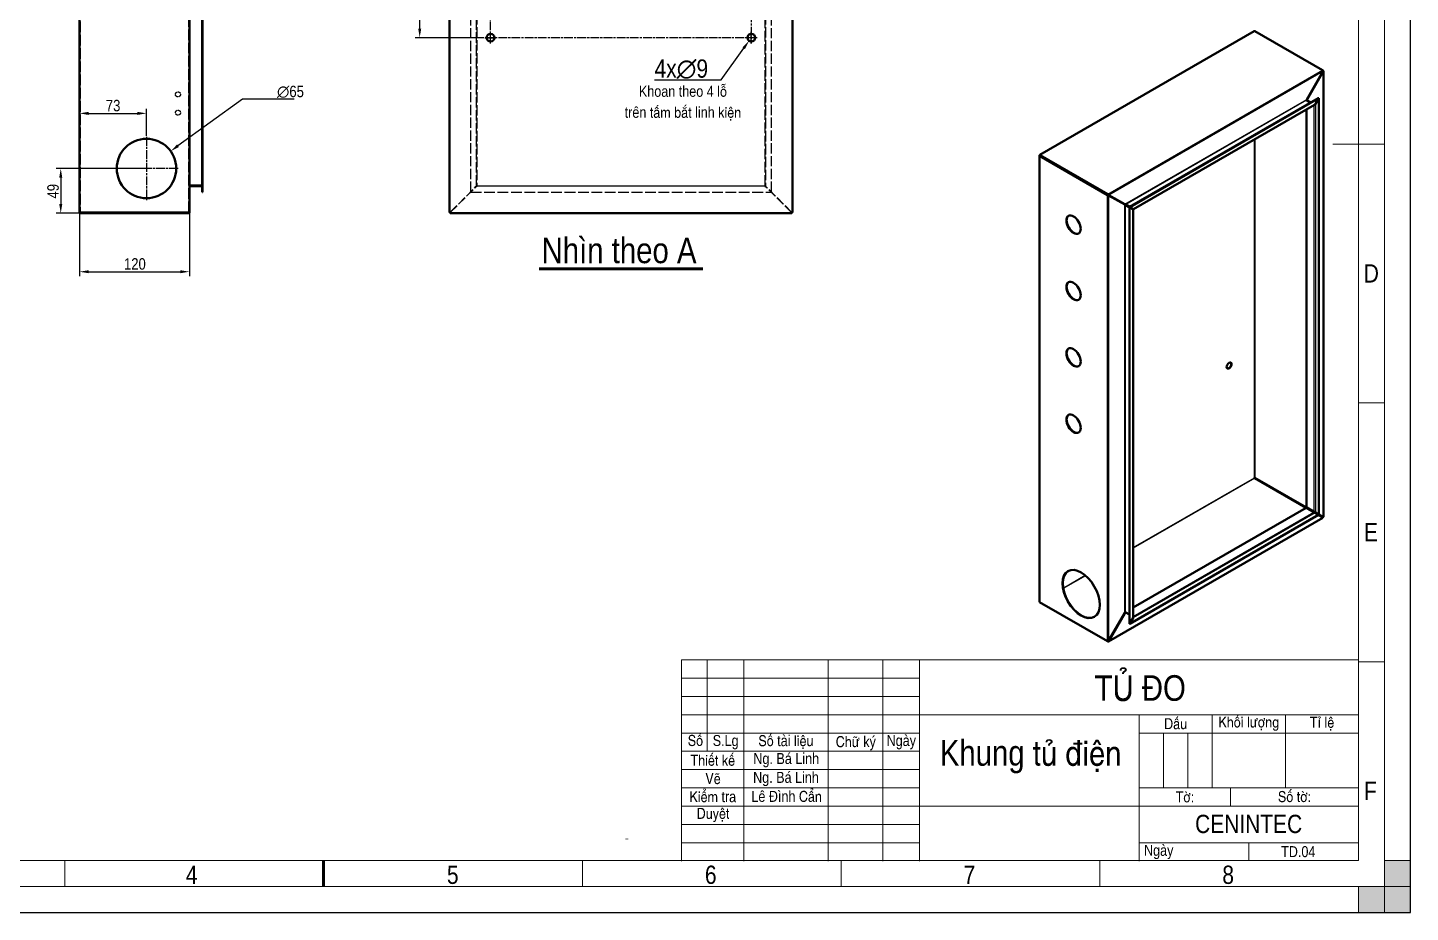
# Model space of a CAD drawing. Header units: millimetres. Extents: x 0 to 19094, y -1 to 2103.
# Drawn here: x 10081 to 11593, y 30 to 998 of the extents above; entities that cross this region are included whole.
import ezdxf

# ---------------------------------------------------------------- set-up
doc = ezdxf.new("R2010")
doc.units = ezdxf.units.MM
doc.header["$LTSCALE"] = 2.5
doc.linetypes.add('CHAIN', pattern=[0.7087, 0.4724, -0.0591, 0.1181, -0.0591])
doc.linetypes.add('DASHED', pattern=[0.2067, 0.1654, -0.0413])
for name, color, linetype, lineweight in [('Border (ANSI)', 7, 'Continuous', 70), ('Center Mark (ANSI)', 7, 'Continuous', 25), ('Centerline (ANSI)', 7, 'Continuous', 25), ('Co ban', 7, 'Continuous', 50), ('Dimension (ANSI)', 7, 'Continuous', 25), ('Symbol (ANSI)', 7, 'Continuous', 25)]:
    doc.layers.add(name, color=color, linetype=linetype, lineweight=lineweight)
for name, color, linetype, lineweight, true_color in [('Khung ban ve', 5, 'Continuous', 15, 0x0000ff), ('Lien manh', 7, 'Continuous', 25, 0x020305), ('Manh', 7, 'DASHED', 25, 0x008000), ('Manh khung ten', 7, 'Continuous', 15, 0x994c4c), ('Net chu', 30, 'Continuous', 15, 0xff7f00), ('THIN', 5, 'Continuous', 15, 0x0000ff)]:
    doc.layers.add(name, color=color, linetype=linetype, lineweight=lineweight, true_color=true_color)
doc.styles.add('Linh_50', font='')
doc.styles.add('Note Text (ANSI)', font='')
doc.styles.add('StandardAM_ANSI', font='')
doc.styles.add('Text Style71', font='')
doc.styles.get('Linh_50').set_extended_font_data('VNI-Helve-Condense')
doc.styles.get('Note Text (ANSI)').set_extended_font_data('VNI-Helve-Condense')
doc.styles.get('StandardAM_ANSI').set_extended_font_data('VNI-Helve-Condense')
doc.styles.get('Text Style71').set_extended_font_data('VNI-Helve-Condense')
doc.dimstyles.new('Default - mm (ANSI)', dxfattribs={"dimscale": 2.5, "dimtxt": 5, "dimasz": 4, "dimexe": 2, "dimexo": 0.5, "dimgap": 0.8, "dimtad": 1, "dimtoh": 1, "dimdec": 0, "dimrnd": 1e-08, "dimzin": 4, "dimdsep": 46, "dimtxsty": 'StandardAM_ANSI', "dimcen": 0.09, "dimdle": 10, "dimclrd": 256, "dimclre": 256, "dimclrt": 256, "dimadec": 1, "dimazin": 1, "dimtfac": 0.61, "dimtofl": 0, "dimtmove": 0, "dimatfit": 3, "dimldrblk": 'DOT', "dimfxl": 1, "dimtolj": 1, "dimtzin": 4, "dimlwd": -1, "dimlwe": -1, "dimarcsym": 0})

# ---------------------------------------------------------------- blocks, each defined once
blk = doc.blocks.new('Borders A2_Thuong')
at = {"layer": 'THIN'}
for points in [[(586.94, -0.01), (586.94, 14.14), (594.01, 14.14), (594.01, -0.01)], [(594.01, -0.01), (579.87, -0.01), (579.87, 7.06), (594.01, 7.06)]]:
    blk.add_hatch(color=256, dxfattribs=at).paths.add_polyline_path(points)
at = {"layer": 'Border (ANSI)'}
for p, q in [((379.87, 20.06), (379.87, 20.02)), ((297.01, 14.14), (297.01, 7.06))]:
    blk.add_line(p, q, dxfattribs=at)
at = {"layer": 'Khung ban ve'}
for p, q in [((579.87, 405.89), (579.87, 14.14)), ((572.8, 210.01), (586.94, 210.01)), ((394.87, 69.02), (579.89, 69.02)), ((394.87, 14.02), (394.87, 69.02)), ((401.87, 44.02), (401.87, 69.02)), ((411.87, 14.02), (411.87, 69.02)), ((434.87, 14.02), (434.87, 69.02)), ((449.87, 14.02), (449.87, 69.02)), ((459.87, 14.02), (459.87, 69.02)), ((579.87, 64.02), (579.89, 64.02)), ((579.87, 59.02), (579.89, 59.02)), ((394.87, 54.02), (579.89, 54.02)), ((519.87, 14.02), (519.87, 54.02)), ((539.87, 34.02), (539.87, 54.02)), ((559.87, 34.02), (559.87, 54.02)), ((394.87, 49.02), (459.87, 49.02)), ((519.87, 49.02), (579.89, 49.02)), ((394.87, 44.02), (459.87, 44.02)), ((579.87, 44.02), (579.89, 44.02)), ((579.87, 39.02), (579.89, 39.02)), ((519.87, 34.02), (579.89, 34.02)), ((544.87, 29.02), (544.87, 34.02)), ((579.87, 29.02), (459.87, 29.02)), ((579.87, 24.02), (579.89, 24.02)), ((579.87, 14.14), (28.3, 14.14))]:
    blk.add_line(p, q, dxfattribs=at)
at = {"layer": 'Manh khung ten', "lineweight": 25}
for p, q in [((594.01, -0.01), (594.01, 420.04)), ((0.01, -0.01), (594.01, -0.01))]:
    blk.add_line(p, q, dxfattribs=at)
at = {"layer": 'Manh khung ten'}
for p, q in [((594.01, 420.04), (594.01, -0.01)), ((586.94, 412.96), (586.94, 7.06)), ((586.92, 139.3), (579.87, 139.3)), ((586.94, 68.53), (579.89, 68.53)), ((394.87, 64.02), (459.87, 64.02)), ((394.87, 59.02), (459.87, 59.02)), ((526.54, 34.02), (526.54, 49.02)), ((533.2, 34.02), (533.2, 49.02)), ((394.87, 39.02), (459.87, 39.02)), ((394.87, 34.02), (459.87, 34.02)), ((394.87, 29.02), (459.87, 29.02)), ((394.87, 24.02), (459.87, 24.02)), ((394.87, 19.02), (459.87, 19.02)), ((519.87, 19.02), (579.89, 19.02)), ((549.88, 19.02), (549.88, 14.14)), ((226.3, 14.14), (226.3, 7.06)), ((367.73, 14.14), (367.73, 7.06)), ((438.44, 14.14), (438.44, 7.06)), ((509.15, 14.14), (509.15, 7.06)), ((586.94, 7.06), (21.23, 7.06)), ((594.01, -0.01), (0.01, -0.01))]:
    blk.add_line(p, q, dxfattribs=at)
at = {"layer": 'THIN'}
for p, q in [((586.94, -0.01), (586.94, 14.14)), ((586.94, 14.14), (594.01, 14.14)), ((594.01, 14.14), (594.01, -0.01)), ((579.87, -0.01), (579.87, 7.06)), ((579.87, 7.06), (594.01, 7.06)), ((594.01, 7.06), (594.01, -0.01)), ((594.01, -0.01), (579.87, -0.01)), ((594.01, -0.01), (586.94, -0.01))]:
    blk.add_line(p, q, dxfattribs=at)
at = {"layer": 'Border (ANSI)', "style": 'Note Text (ANSI)'}
for s, insert, char_height, width, attachment_point in [('Daáu', (529.87, 51.55), 3, 19.9371, 5), ('Khoái löôïng', (549.86, 51.58), 3, 19.9371, 5), ('Tæ leä', (569.89, 51.58), 3, 19.9948, 5), ('Soá', (398.63, 46.96), 3, 7.075, 5), ('S.Lg', (406.89, 46.52), 3, 10.0576, 5), ('Soá taøi lieäu', (423.36, 46.56), 3, 22.8599, 5), ('Chöõ kyù', (442.46, 46.22), 3, 15.0245, 5), ('Ngaøy', (454.9, 46.52), 3, 10.0163, 5), ('Thieát keá', (403.38, 41.55), 3, 16.9679, 5), ('Ng. Baù Linh', (423.45, 41.6), 3, 22.8602, 5), ('Veõ', (403.45, 36.54), 3, 17.0139, 5), ('Ng. Baù Linh', (423.38, 36.45), 3, 22.8602, 5), ('Kieåm tra', (403.38, 31.59), 3, 16.9779, 5), ('Leâ Ñình Caån', (423.56, 31.67), 3, 22.8602, 5), ('Tôø:', (532.42, 31.54), 3, 24.9188, 5), ('Soá tôø:', (562.36, 31.61), 3, 34.8305, 5), ('Duyeät', (403.45, 26.61), 3, 16.9779, 5), ('\\fVNI-Helve-Condense|b0|i0;\\H5.0000;CENINTEC', (549.82, 24.14), 5, 59.8872, 5), ('Ngaøy', (521.24, 16.5), 3, 30.0083, 4)]:
    blk.add_mtext(s, dxfattribs=dict(at, insert=insert, char_height=char_height, width=width, attachment_point=attachment_point))
at = {"layer": 'Net chu', "style": 'Linh_50'}
for s, p in [('D', (581.28, 172.19)), ('E', (581.31, 101.42)), ('F', (581.31, 30.71)), ('4', (259.37, 7.77)), ('5', (330.72, 7.77)), ('6', (401.23, 7.77)), ('7', (471.92, 7.77)), ('8', (542.63, 7.77))]:
    blk.add_text(s, height=5, dxfattribs=at).set_placement(p)
blk = doc.blocks.new('*D61')
at = {"layer": 'Defpoints', "color": 0, "transparency": 16777216}
for p in [(10138, 796), (10258, 796.3), (10258, 731)]:
    blk.add_point(p, dxfattribs=at)
at = {"layer": 'Dimension (ANSI)', "transparency": 16777216}
for p, q in [((10138, 794.7), (10138, 726)), ((10258, 795.1), (10258, 726)), ((10148, 731), (10248, 731))]:
    blk.add_line(p, q, dxfattribs=at)
for points in [[(10148, 732.7), (10148, 729.4), (10138, 731)], [(10248, 732.7), (10248, 729.4), (10258, 731)]]:
    blk.add_solid(points, dxfattribs=at)
at = {"layer": 'Dimension (ANSI)', "color": 150, "true_color": 0x0080ff, "transparency": 16777216, "insert": (10186.5, 745.8), "char_height": 12.5, "attachment_point": 1, "style": 'StandardAM_ANSI'}
blk.add_mtext('\\A1;120', dxfattribs=at)
blk = doc.blocks.new('_Dot')
at = {"color": 0, "linetype": 'ByBlock', "lineweight": -2}
blk.add_line((-0.5, 0), (-1, 0), dxfattribs=at)
at = {"color": 0, "linetype": 'ByBlock', "const_width": 0.5}
blk.add_lwpolyline([(-0.25, 0, 1), (0.25, 0, 1)], format="xyb", close=True, dxfattribs=at)
blk = doc.blocks.new('*D69')
at = {"layer": 'Defpoints', "color": 0, "transparency": 16777216}
for p in [(10211.1, 843.9), (10117.4, 795), (10139, 795)]:
    blk.add_point(p, dxfattribs=at)
at = {"layer": 'Dimension (ANSI)', "transparency": 16777216}
for p, q in [((10209.9, 843.9), (10112.4, 843.9)), ((10117.4, 833.9), (10117.4, 805)), ((10137.8, 795), (10112.4, 795))]:
    blk.add_line(p, q, dxfattribs=at)
for points in [[(10115.8, 833.9), (10119.1, 833.9), (10117.4, 843.9)], [(10115.8, 805), (10119.1, 805), (10117.4, 795)]]:
    blk.add_solid(points, dxfattribs=at)
at = {"layer": 'Dimension (ANSI)', "color": 150, "true_color": 0x0080ff, "transparency": 16777216, "insert": (10102.7, 811.1), "char_height": 12.5, "attachment_point": 1, "rotation": 90, "style": 'StandardAM_ANSI'}
blk.add_mtext('\\A1;49', dxfattribs=at)
blk = doc.blocks.new('*D70')
at = {"layer": 'Defpoints', "color": 0, "transparency": 16777216}
for p in [(10138, 904.2), (10211.1, 904.2), (10211.1, 878.4)]:
    blk.add_point(p, dxfattribs=at)
at = {"layer": 'Dimension (ANSI)', "transparency": 16777216}
for p, q in [((10211.1, 879.7), (10211.1, 909.2)), ((10148, 904.2), (10201.1, 904.2))]:
    blk.add_line(p, q, dxfattribs=at)
for points in [[(10148, 905.9), (10148, 902.5), (10138, 904.2)], [(10201.1, 905.9), (10201.1, 902.5), (10211.1, 904.2)]]:
    blk.add_solid(points, dxfattribs=at)
at = {"layer": 'Dimension (ANSI)', "color": 150, "true_color": 0x0080ff, "transparency": 16777216, "insert": (10166.7, 919), "char_height": 12.5, "attachment_point": 1, "style": 'StandardAM_ANSI'}
blk.add_mtext('\\A1;73', dxfattribs=at)
blk = doc.blocks.new('*D71')
at = {"layer": 'Defpoints', "color": 0, "transparency": 16777216}
for p in [(10509.8, 1424), (10581.1, 1424), (10581.1, 987)]:
    blk.add_point(p, dxfattribs=at)
at = {"layer": 'Dimension (ANSI)', "transparency": 16777216}
for p, q in [((10579.8, 1424), (10504.8, 1424)), ((10509.8, 997), (10509.8, 1414)), ((10579.8, 987), (10504.8, 987))]:
    blk.add_line(p, q, dxfattribs=at)
for points in [[(10508.2, 1414), (10511.5, 1414), (10509.8, 1424)], [(10508.2, 997), (10511.5, 997), (10509.8, 987)]]:
    blk.add_solid(points, dxfattribs=at)
at = {"layer": 'Dimension (ANSI)', "color": 150, "true_color": 0x0080ff, "transparency": 16777216, "insert": (10495.1, 1192.5), "char_height": 12.5, "attachment_point": 1, "rotation": 90, "style": 'StandardAM_ANSI'}
blk.add_mtext('\\A1;437', dxfattribs=at)
blk = doc.blocks.new('*D74')
at = {"layer": 'Defpoints', "color": 0, "transparency": 16777216}
for p in [(10237.5, 862.9), (10184.8, 824.9)]:
    blk.add_point(p, dxfattribs=at)
at = {"layer": 'Dimension (ANSI)', "transparency": 16777216}
for p, q in [((10316.1, 919.6), (10245.6, 868.8)), ((10372.6, 919.6), (10316.1, 919.6)), ((10210.9, 843.9), (10211.4, 843.9)), ((10211.1, 843.7), (10211.1, 844.2))]:
    blk.add_line(p, q, dxfattribs=at)
blk.add_solid([(10244.6, 870.1), (10246.6, 867.4), (10237.5, 862.9)], dxfattribs=at)
at = {"layer": 'Dimension (ANSI)', "color": 150, "true_color": 0x0080ff, "transparency": 16777216, "insert": (10353.8, 934.4), "char_height": 12.5, "attachment_point": 1, "style": 'StandardAM_ANSI'}
blk.add_mtext('\\A1;∅65', dxfattribs=at)
blk = doc.blocks.new('*D82')
at = {"layer": 'Defpoints', "color": 0, "transparency": 16777216}
for p in [(10869.8, 983.5), (10874.8, 990.5)]:
    blk.add_point(p, dxfattribs=at)
at = {"layer": 'Dimension (ANSI)', "transparency": 16777216}
for p, q in [((10872.1, 987), (10872.5, 987)), ((10872.3, 986.8), (10872.3, 987.2)), ((10839.5, 940.8), (10864.1, 975.4)), ((10766.5, 940.8), (10839.5, 940.8))]:
    blk.add_line(p, q, dxfattribs=at)
blk.add_solid([(10862.7, 976.3), (10865.4, 974.4), (10869.8, 983.5)], dxfattribs=at)
at = {"layer": 'Dimension (ANSI)', "color": 150, "true_color": 0x0080ff, "transparency": 16777216, "insert": (10766.5, 963.2), "char_height": 12.5, "attachment_point": 1, "style": 'StandardAM_ANSI'}
blk.add_mtext('\\A1;\\fVNI-Helve-Condense|b0|i0;\\H20.0000;4x∅9', dxfattribs=at)

msp = doc.modelspace()

# ---------------------------------------------------------------- linework, layer by layer
at = {"layer": 'Center Mark (ANSI)', "linetype": 'CHAIN', "ltscale": 1.735917}
for p, q in [((10581.059, 986.989), (10593.559, 986.989)), ((10872.309, 980.739), (10872.309, 993.239))]:
    msp.add_line(p, q, dxfattribs=at)
at = {"layer": 'Center Mark (ANSI)', "linetype": 'CHAIN', "ltscale": 8.113447}
for p, q in [((10211.132, 878.449), (10211.132, 809.449)), ((10245.632, 843.949), (10176.632, 843.949))]:
    msp.add_line(p, q, dxfattribs=at)
at = {"layer": 'Centerline (ANSI)', "linetype": 'CHAIN', "ltscale": 8.113447}
for p, q in [((10587.309, 980.739), (10587.309, 1430.239)), ((10872.309, 1430.239), (10872.309, 980.739)), ((10878.559, 986.989), (10581.059, 986.989))]:
    msp.add_line(p, q, dxfattribs=at)
at = {"layer": 'Co ban'}
for p, q in [((10138.042, 795.989), (10138.042, 1467.989)), ((10258.042, 1467.635), (10258.042, 796.342)), ((10542.309, 795.989), (10542.309, 1467.989)), ((10917.309, 1467.989), (10917.309, 795.989)), ((10272.042, 818.342), (10272.042, 1445.635)), ((10272.542, 818.342), (10272.542, 1445.635)), ((11187.704, 858.755), (11422.149, 994.112)), ((11422.593, 994.068), (11422.686, 994.121)), ((11422.686, 994.121), (11496.853, 951.3)), ((11497.167, 950.03), (11479.568, 919.547)), ((11479.791, 919.419), (11497.39, 949.902)), ((11497.39, 950.99), (11496.853, 951.3)), ((11497.167, 950.03), (11497.39, 949.902)), ((11497.65, 950.521), (11497.65, 462.8)), ((11285.794, 801.866), (11492.139, 920.999)), ((11286.108, 801.684), (11492.453, 920.817)), ((11488.054, 913.622), (11290.14, 799.356)), ((11479.216, 918.673), (11479.216, 918.724)), ((11479.216, 473.187), (11479.216, 908.52)), ((11479.254, 918.64), (11483.654, 916.1)), ((11479.568, 919.547), (11479.791, 919.419)), ((11492.453, 920.817), (11488.682, 914.285)), ((11488.682, 914.285), (11488.904, 914.157)), ((11488.904, 914.157), (11492.676, 920.689)), ((11492.139, 920.999), (11492.453, 920.817)), ((11492.453, 920.817), (11492.676, 920.689)), ((11492.676, 920.689), (11492.676, 465.416)), ((11187.259, 370.264), (11187.259, 857.985)), ((11187.834, 858.166), (11187.52, 858.348)), ((11187.834, 857.91), (11187.52, 857.728)), ((11187.52, 857.728), (11261.687, 814.907)), ((11187.52, 857.622), (11187.52, 857.728)), ((11187.834, 857.91), (11262.002, 815.089)), ((11188.056, 858.657), (11188.148, 858.711)), ((11262.224, 815.837), (11188.056, 858.657)), ((11188.056, 858.295), (11188.056, 858.657)), ((11188.056, 858.295), (11262.224, 815.474)), ((10258.542, 825.342), (10271.542, 825.342)), ((10271.542, 824.989), (10258.542, 824.989)), ((10258.542, 824.489), (10271.542, 824.489)), ((10272.042, 818.342), (10272.042, 817.989)), ((10272.042, 818.342), (10272.542, 818.342)), ((10272.042, 817.989), (10272.542, 817.989)), ((10272.542, 817.989), (10272.542, 818.342)), ((11262.002, 815.089), (11262.63, 814.726)), ((11262.224, 815.474), (11262.852, 815.111)), ((11262.63, 814.726), (11262.945, 814.545)), ((11262.852, 815.111), (11263.167, 814.929)), ((11262.945, 814.545), (11280.544, 804.384)), ((11280.766, 804.769), (11263.167, 814.929)), ((11281.486, 803.839), (11280.544, 804.384)), ((11280.766, 804.769), (11281.709, 804.224)), ((11281.172, 803.658), (11285.572, 801.118)), ((11285.572, 801.481), (11281.486, 803.839)), ((11281.709, 804.587), (11286.108, 802.047)), ((11281.709, 804.224), (11285.794, 801.866)), ((11285.572, 801.481), (11285.886, 801.299)), ((11285.572, 346.207), (11285.572, 801.481)), ((11285.794, 801.866), (11286.108, 801.684)), ((11285.886, 801.299), (11289.657, 799.122)), ((11285.886, 346.026), (11285.886, 801.299)), ((11289.88, 799.507), (11286.108, 801.684)), ((10138.042, 795.989), (10139.042, 795.989)), ((10139.042, 795.842), (10139.042, 795.989)), ((10257.042, 795.842), (10139.042, 795.842)), ((10139.042, 795.489), (10257.042, 795.489)), ((10139.042, 795.489), (10139.042, 794.989)), ((10139.042, 794.989), (10257.042, 794.989)), ((10257.749, 795.989), (10258.042, 795.989)), ((10258.042, 795.989), (10258.042, 796.342)), ((10542.309, 795.989), (10542.309, 795.842)), ((10542.309, 795.989), (10543.309, 795.989)), ((10542.809, 795.842), (10542.309, 795.842)), ((10542.956, 795.989), (10542.809, 795.842)), ((10542.809, 795.989), (10542.809, 795.842)), ((10543.309, 795.635), (10543.163, 795.489)), ((10543.309, 795.489), (10543.163, 795.489)), ((10543.163, 795.489), (10543.163, 794.989)), ((10543.163, 794.989), (10543.309, 794.989)), ((10543.309, 795.989), (10543.309, 794.989)), ((10916.309, 794.989), (10543.309, 794.989)), ((10916.309, 794.989), (10916.309, 795.989)), ((10916.309, 795.989), (10917.309, 795.989)), ((10916.309, 795.635), (10916.456, 795.489)), ((10916.309, 795.489), (10916.456, 795.489)), ((10916.309, 794.989), (10916.456, 794.989)), ((10916.456, 795.489), (10916.456, 794.989)), ((10916.663, 795.989), (10916.809, 795.842)), ((10916.809, 795.989), (10916.809, 795.842)), ((10916.809, 795.842), (10917.309, 795.842)), ((10917.309, 795.842), (10917.309, 795.989)), ((11289.918, 798.972), (11289.657, 799.122)), ((11289.88, 799.507), (11290.14, 799.356)), ((11289.918, 798.972), (11289.918, 353.434)), ((11422.593, 505.258), (11422.686, 505.311)), ((11422.686, 505.311), (11478.994, 472.802)), ((11422.908, 505.803), (11422.908, 505.696)), ((11422.908, 505.696), (11479.216, 473.187)), ((11289.918, 363.639), (11478.994, 472.802)), ((11479.254, 472.652), (11478.994, 472.802)), ((11479.216, 473.187), (11479.476, 473.036)), ((11479.254, 472.652), (11487.425, 467.934)), ((11487.647, 468.319), (11479.476, 473.036)), ((11497.206, 462.031), (11262.76, 326.674)), ((11492.453, 465.031), (11286.108, 345.898)), ((11488.682, 467.208), (11487.425, 467.934)), ((11487.647, 468.319), (11488.904, 467.593)), ((11488.682, 467.208), (11492.453, 465.031)), ((11492.676, 465.416), (11488.904, 467.593)), ((11492.453, 465.031), (11497.167, 462.309)), ((11497.39, 462.694), (11492.676, 465.416)), ((11187.52, 369.795), (11187.52, 369.901)), ((11261.687, 326.974), (11187.52, 369.795)), ((11280.544, 357.82), (11262.945, 327.337)), ((11263.167, 327.209), (11280.766, 357.691)), ((11280.766, 357.691), (11280.544, 357.82)), ((11281.08, 358.536), (11281.125, 358.562)), ((11281.172, 358.545), (11285.572, 356.005)), ((11289.657, 352.558), (11285.886, 346.026)), ((11286.108, 345.898), (11289.88, 352.43)), ((11289.657, 352.558), (11289.88, 352.43)), ((11285.572, 346.207), (11285.886, 346.026)), ((11285.886, 346.026), (11286.108, 345.898)), ((11261.687, 326.974), (11262.224, 326.665)), ((11262.945, 327.337), (11263.167, 327.209))]:
    msp.add_line(p, q, dxfattribs=at)
for centre, radius in [((10587.309, 986.989), 4.25), ((10872.309, 986.989), 4.25), ((10211.132, 843.949), 32.5)]:
    msp.add_circle(centre, radius, dxfattribs=at)
for centre, radius, start, end in [((10258.542, 823.989), 1, 90, 114.556595), ((10271.542, 823.989), 1, 65.443405, 90), ((10139.042, 795.989), 1, 180, 270), ((10139.042, 795.989), 0.5, 180, 270), ((10257.042, 795.989), 0.5, 270, 350.634461)]:
    msp.add_arc(centre, radius, start, end, dxfattribs=at)
for centre, major_axis, start_param, end_param in [((11422.593, 993.342), (-0.444, 0.77), 5.49778714, 6.28318531), ((11480.105, 919.238), (0.629, 1.089), 2.00336315, 2.40837395), ((11488.276, 914.52), (-0.629, -1.089), 0.06266392, 1.57079633), ((11488.054, 914.648), (-0.629, -1.089), 0.78539816, 1.57079633), ((11188.148, 857.985), (-0.889, 0), 5.49778714, 7.06858347), ((11188.148, 857.985), (-0.444, 0.77), 5.49778714, 7.06858347), ((11188.148, 857.985), (-0.444, 0), 5.49778714, 6.77133211), ((11188.148, 857.985), (-0.222, 0.385), 5.79503851, 7.06858347), ((11215.49, 842.199), (1.889, 3.272), 1.51193882, 1.62965383), ((11215.176, 842.381), (1.889, 3.272), 4.65353147, 4.77124649), ((11215.49, 842.199), (-1.889, -3.272), 1.51193882, 1.62965383), ((11224.918, 782.686), (-5.556, 9.623), 0.02828804, 3.11330461), ((11224.918, 710.108), (-5.556, 9.623), 0.02828804, 3.11330461), ((11224.918, 637.531), (-5.556, 9.623), 0.02828804, 3.11330461), ((11394.309, 628.64), (-1.889, -3.272), 0.08328528, 3.05830737), ((11224.918, 564.953), (-5.556, 9.623), 0.02828804, 3.11330461), ((11422.593, 505.621), (0.444, 0), 0.78539816, 2.35619449), ((11422.593, 505.621), (0.222, -0.385), 3.92699082, 5.49778714), ((11233.145, 378.731), (-14.444, 25.019), 0.01087878, 3.13071387), ((11188.148, 370.264), (-0.889, 0), 0, 0.78539816), ((11281.08, 357.51), (-0.629, -1.089), 3.87481135, 4.27982216), ((11289.029, 352.921), (0.629, 1.089), 4.71238898, 5.49778714), ((11289.251, 352.792), (0.629, 1.089), 4.71238898, 6.22052139)]:
    msp.add_ellipse(centre, major_axis=major_axis, ratio=0.57735027, start_param=start_param, end_param=end_param, dxfattribs=at)
for centre, major_axis in [((11224.604, 782.504), (5.556, -9.623)), ((11224.604, 709.927), (5.556, -9.623)), ((11224.604, 637.349), (5.556, -9.623)), ((11394.623, 628.459), (1.889, 3.272)), ((11224.604, 564.772), (5.556, -9.623)), ((11232.831, 378.55), (14.444, -25.019))]:
    msp.add_ellipse(centre, major_axis=major_axis, ratio=0.57735027, dxfattribs=at)
for points, knots in [([(11496.853, 951.3), (11497.132, 951.139), (11497.293, 950.685), (11497.224, 950.256), (11497.212, 950.178), (11497.193, 950.102), (11497.167, 950.03)], [0, 0, 0, 0, 1.3309748, 1.3309748, 1.3309748, 1.57079633, 1.57079633, 1.57079633, 1.57079633]), ([(11497.39, 949.902), (11497.669, 950.224), (11497.726, 950.65), (11497.521, 950.883), (11497.484, 950.925), (11497.44, 950.961), (11497.39, 950.99)], [-1.57079633, -1.57079633, -1.57079633, -1.57079633, -0.23982152, -0.23982152, -0.23982152, 0, 0, 0, 0]), ([(11479.254, 918.64), (11479.107, 918.725), (11479.202, 919.073), (11479.466, 919.421), (11479.498, 919.464), (11479.533, 919.506), (11479.568, 919.547)], [-3.14159265, -3.14159265, -3.14159265, -3.14159265, -1.74142113, -1.74142113, -1.74142113, -1.57079633, -1.57079633, -1.57079633, -1.57079633]), ([(11479.791, 918.33), (11479.644, 918.415), (11479.622, 918.831), (11479.742, 919.262), (11479.756, 919.315), (11479.773, 919.367), (11479.791, 919.419)], [-3.14159265, -3.14159265, -3.14159265, -3.14159265, -1.74142113, -1.74142113, -1.74142113, -1.57079633, -1.57079633, -1.57079633, -1.57079633]), ([(11488.36, 913.869), (11488.243, 913.696), (11488.117, 913.589), (11488.02, 913.595), (11488.016, 913.595), (11488.013, 913.596), (11488.009, 913.596)], [-0.977693294, -0.977693294, -0.977693294, -0.977693294, -0.1706248, -0.1706248, -0.1706248, -0.141897055, -0.141897055, -0.141897055, -0.141897055]), ([(10258.542, 825.342), (10258.309, 825.342), (10258.089, 824.972), (10258.05, 824.512), (10258.045, 824.456), (10258.042, 824.399), (10258.042, 824.342)], [-3.14159265, -3.14159265, -3.14159265, -3.14159265, -1.74142113, -1.74142113, -1.74142113, -1.57079633, -1.57079633, -1.57079633, -1.57079633]), ([(10258.542, 824.489), (10258.309, 824.489), (10258.089, 824.304), (10258.05, 824.074), (10258.045, 824.046), (10258.042, 824.017), (10258.042, 823.989)], [-3.14159265, -3.14159265, -3.14159265, -3.14159265, -1.74142113, -1.74142113, -1.74142113, -1.57079633, -1.57079633, -1.57079633, -1.57079633]), ([(10272.042, 824.342), (10272.042, 824.809), (10271.857, 825.248), (10271.627, 825.328), (10271.599, 825.337), (10271.571, 825.342), (10271.542, 825.342)], [-1.57079633, -1.57079633, -1.57079633, -1.57079633, -0.1706248, -0.1706248, -0.1706248, 0, 0, 0, 0]), ([(10272.042, 823.989), (10272.042, 824.222), (10271.857, 824.442), (10271.627, 824.481), (10271.599, 824.486), (10271.571, 824.489), (10271.542, 824.489)], [-1.57079633, -1.57079633, -1.57079633, -1.57079633, -0.1706248, -0.1706248, -0.1706248, 0, 0, 0, 0]), ([(11261.687, 814.907), (11261.966, 814.746), (11262.44, 814.593), (11262.777, 814.555), (11262.838, 814.548), (11262.894, 814.545), (11262.945, 814.545)], [0, 0, 0, 0, 1.3309748, 1.3309748, 1.3309748, 1.57079633, 1.57079633, 1.57079633, 1.57079633]), ([(11263.167, 814.929), (11263.027, 815.171), (11262.686, 815.521), (11262.382, 815.735), (11262.327, 815.773), (11262.274, 815.808), (11262.224, 815.837)], [-1.57079633, -1.57079633, -1.57079633, -1.57079633, -0.23982152, -0.23982152, -0.23982152, 0, 0, 0, 0]), ([(11281.172, 803.658), (11281.025, 803.743), (11280.771, 804.024), (11280.602, 804.289), (11280.581, 804.321), (11280.561, 804.353), (11280.544, 804.384)], [-3.14159265, -3.14159265, -3.14159265, -3.14159265, -1.74142113, -1.74142113, -1.74142113, -1.57079633, -1.57079633, -1.57079633, -1.57079633]), ([(11281.709, 804.587), (11281.562, 804.672), (11281.191, 804.752), (11280.877, 804.766), (11280.839, 804.768), (11280.802, 804.769), (11280.766, 804.769)], [-3.14159265, -3.14159265, -3.14159265, -3.14159265, -1.74142113, -1.74142113, -1.74142113, -1.57079633, -1.57079633, -1.57079633, -1.57079633]), ([(10258.042, 796.342), (10258.042, 796.12), (10257.711, 795.909), (10257.28, 795.857), (10257.202, 795.847), (10257.122, 795.842), (10257.042, 795.842)], [-1.57079633, -1.57079633, -1.57079633, -1.57079633, -0.23982152, -0.23982152, -0.23982152, 0, 0, 0, 0]), ([(10257.042, 794.989), (10257.486, 794.989), (10257.908, 795.32), (10258.014, 795.751), (10258.033, 795.829), (10258.042, 795.909), (10258.042, 795.989)], [0, 0, 0, 0, 1.3309748, 1.3309748, 1.3309748, 1.57079633, 1.57079633, 1.57079633, 1.57079633]), ([(11497.643, 462.802), (11497.645, 462.755), (11497.605, 462.72), (11497.521, 462.705), (11497.484, 462.698), (11497.44, 462.694), (11497.39, 462.694)], [0.785398163, 0.785398163, 0.785398163, 0.785398163, 1.330974804, 1.330974804, 1.330974804, 1.570796327, 1.570796327, 1.570796327, 1.570796327]), ([(11281.172, 358.545), (11281.025, 358.63), (11280.771, 358.374), (11280.602, 357.971), (11280.581, 357.922), (11280.561, 357.871), (11280.544, 357.82)], [-3.14159265, -3.14159265, -3.14159265, -3.14159265, -1.74142113, -1.74142113, -1.74142113, -1.57079633, -1.57079633, -1.57079633, -1.57079633]), ([(11281.709, 358.236), (11281.562, 358.32), (11281.191, 358.131), (11280.877, 357.812), (11280.839, 357.773), (11280.802, 357.733), (11280.766, 357.691)], [-3.14159265, -3.14159265, -3.14159265, -3.14159265, -1.74142113, -1.74142113, -1.74142113, -1.57079633, -1.57079633, -1.57079633, -1.57079633]), ([(11289.857, 353.045), (11289.948, 353.233), (11289.978, 353.396), (11289.924, 353.477), (11289.922, 353.48), (11289.92, 353.483), (11289.918, 353.485)], [-0.977693294, -0.977693294, -0.977693294, -0.977693294, -0.1706248, -0.1706248, -0.1706248, -0.141897055, -0.141897055, -0.141897055, -0.141897055]), ([(11262.945, 327.337), (11262.666, 327.015), (11262.192, 326.829), (11261.855, 326.909), (11261.794, 326.923), (11261.738, 326.945), (11261.687, 326.974)], [-1.57079633, -1.57079633, -1.57079633, -1.57079633, -0.23982152, -0.23982152, -0.23982152, 0, 0, 0, 0]), ([(11262.224, 326.665), (11262.503, 326.504), (11262.872, 326.651), (11263.074, 327.004), (11263.11, 327.067), (11263.142, 327.136), (11263.167, 327.209)], [0, 0, 0, 0, 1.3309748, 1.3309748, 1.3309748, 1.57079633, 1.57079633, 1.57079633, 1.57079633])]:
    msp.add_open_spline(points, degree=3, knots=knots, dxfattribs=at)
msp.add_open_spline([(11497.167, 462.309), (11497.25, 462.167), (11497.257, 462.07), (11497.201, 462.035)], degree=3, dxfattribs=at)
at = {"layer": 'Lien manh'}
for p, q in [((11422.593, 994.068), (11188.148, 858.711)), ((11262.224, 815.837), (11496.853, 951.3)), ((11497.167, 950.03), (11263.167, 814.929)), ((11497.179, 950.869), (11497.39, 950.99)), ((11497.39, 462.694), (11497.39, 949.902)), ((11280.766, 804.769), (11479.568, 919.547)), ((11479.254, 918.64), (11281.709, 804.587)), ((11289.88, 799.507), (11488.682, 914.285)), ((11479.476, 908.67), (11479.476, 473.036)), ((11479.791, 919.419), (11479.791, 918.33)), ((11487.647, 468.319), (11487.647, 913.387)), ((11488.904, 914.157), (11488.904, 467.593)), ((11422.279, 505.803), (11422.279, 875.647)), ((11422.908, 876.01), (11422.908, 505.803)), ((11187.52, 857.622), (11187.52, 369.901)), ((11188.056, 858.295), (11187.834, 858.166)), ((11187.834, 858.166), (11187.834, 857.91)), ((11261.687, 814.907), (11262.002, 815.089)), ((11261.687, 326.974), (11261.687, 814.907)), ((11262.224, 815.474), (11262.224, 815.837)), ((11262.945, 814.545), (11262.945, 327.337)), ((11280.544, 357.82), (11280.544, 804.384)), ((11281.172, 803.658), (11281.486, 803.839)), ((11281.172, 803.658), (11281.172, 358.545)), ((11281.709, 804.587), (11281.709, 804.224)), ((11289.657, 352.558), (11289.657, 799.122)), ((11289.918, 429.384), (11422.279, 505.803)), ((11422.593, 505.258), (11289.918, 428.658)), ((11479.254, 472.652), (11289.918, 363.338)), ((11263.167, 327.209), (11497.167, 462.309)), ((11488.682, 467.208), (11289.88, 352.43)), ((11289.918, 353.903), (11487.425, 467.934)), ((11213.209, 385.096), (11237.286, 398.997)), ((11237.795, 398.565), (11213.33, 384.44)), ((11281.709, 358.236), (11280.766, 357.691)), ((11262.224, 326.665), (11262.224, 326.908))]:
    msp.add_line(p, q, dxfattribs=at)
at = {"layer": 'Manh', "ltscale": 28.026625}
for p, q in [((10138.542, 1467.989), (10138.542, 795.989)), ((10542.809, 1467.989), (10542.809, 795.989)), ((10916.809, 795.989), (10916.809, 1467.989))]:
    msp.add_line(p, q, dxfattribs=at)
at = {"layer": 'Manh', "ltscale": 27.997135}
msp.add_line((10257.542, 796.342), (10257.542, 1467.635), dxfattribs=at)
at = {"layer": 'Manh', "ltscale": 27.096416}
for p, q in [((10565.309, 1445.635), (10565.309, 818.342)), ((10894.309, 818.342), (10894.309, 1445.635))]:
    msp.add_line(p, q, dxfattribs=at)
at = {"layer": 'Manh', "ltscale": 27.472849}
for p, q in [((10571.809, 825.342), (10571.809, 1438.635)), ((10572.309, 1438.635), (10572.309, 825.342)), ((10887.809, 1438.635), (10887.809, 825.342))]:
    msp.add_line(p, q, dxfattribs=at)
at = {"layer": 'Manh', "ltscale": 27.724522}
msp.add_line((10887.309, 825.342), (10887.309, 1237.95), dxfattribs=at)
at = {"layer": 'Manh', "ltscale": 0.237987}
for p, q in [((10138.542, 991.239), (10138.042, 991.239)), ((10138.542, 982.739), (10138.042, 982.739)), ((10542.309, 927.739), (10542.809, 927.739)), ((10542.309, 922.239), (10542.809, 922.239)), ((10542.309, 907.739), (10542.809, 907.739)), ((10542.309, 902.239), (10542.809, 902.239)), ((10917.309, 876.449), (10916.809, 876.449)), ((10257.542, 824.342), (10258.042, 824.342)), ((10258.042, 823.989), (10257.542, 823.989)), ((10272.042, 824.342), (10272.542, 824.342)), ((10272.042, 823.989), (10272.542, 823.989)), ((10571.809, 825.342), (10572.309, 825.342)), ((10572.663, 824.489), (10572.663, 824.989)), ((10886.956, 824.489), (10886.956, 824.989)), ((10887.809, 825.342), (10887.309, 825.342)), ((10917.309, 811.449), (10916.809, 811.449)), ((10257.542, 795.989), (10257.542, 796.342)), ((10257.542, 796.342), (10258.042, 796.342))]:
    msp.add_line(p, q, dxfattribs=at)
at = {"layer": 'Manh', "ltscale": 23.946529}
for p, q in [((10543.309, 796.342), (10571.309, 824.342)), ((10543.663, 795.989), (10571.663, 823.989)), ((10915.956, 795.989), (10887.956, 823.989)), ((10916.309, 796.342), (10888.309, 824.342))]:
    msp.add_line(p, q, dxfattribs=at)
at = {"layer": 'Manh', "ltscale": 28.361748}
msp.add_line((10565.663, 817.989), (10893.956, 817.989), dxfattribs=at)
at = {"layer": 'Manh', "ltscale": 0.90944}
for p, q in [((10571.309, 824.342), (10572.309, 825.342)), ((10572.663, 824.989), (10571.663, 823.989)), ((10887.956, 823.989), (10886.956, 824.989)), ((10887.309, 825.342), (10888.309, 824.342))]:
    msp.add_line(p, q, dxfattribs=at)
at = {"layer": 'Manh', "ltscale": 0.624922}
for p, q in [((10571.809, 825.342), (10571.309, 824.342)), ((10572.663, 824.489), (10571.663, 823.989)), ((10886.956, 824.489), (10887.956, 823.989)), ((10887.809, 825.342), (10888.309, 824.342))]:
    msp.add_line(p, q, dxfattribs=at)
at = {"layer": 'Manh', "ltscale": 27.152266}
for p, q in [((10572.663, 824.989), (10886.956, 824.989)), ((10886.956, 824.489), (10572.663, 824.489))]:
    msp.add_line(p, q, dxfattribs=at)
at = {"layer": 'Manh', "ltscale": 0.098519}
msp.add_line((10257.542, 795.989), (10257.749, 795.989), dxfattribs=at)
at = {"layer": 'Manh', "ltscale": 0.789823}
for p, q in [((10542.309, 795.842), (10543.309, 796.342)), ((10916.456, 794.989), (10915.956, 795.989))]:
    msp.add_line(p, q, dxfattribs=at)
at = {"layer": 'Manh', "ltscale": 0.251819}
for p, q in [((10543.309, 796.342), (10542.956, 795.989)), ((10543.663, 795.989), (10543.309, 795.635)), ((10915.956, 795.989), (10916.309, 795.635)), ((10916.309, 796.342), (10916.663, 795.989))]:
    msp.add_line(p, q, dxfattribs=at)
at = {"layer": 'Manh', "ltscale": 0.790013}
for p, q in [((10543.663, 795.989), (10543.163, 794.989)), ((10916.309, 796.342), (10917.309, 795.842))]:
    msp.add_line(p, q, dxfattribs=at)
at = {"layer": 'Manh', "ltscale": 28.196056}
msp.add_line((10543.309, 795.489), (10916.309, 795.489), dxfattribs=at)
at = {"layer": 'Manh', "ltscale": 8.227598}
for centre in [(10245.542, 924.989), (10245.542, 904.989)]:
    msp.add_circle(centre, 2.75, dxfattribs=at)
at = {"layer": 'Manh', "ltscale": 0.90944}
for centre, start, end in [((10258.542, 824.342), 90, 180), ((10271.542, 824.342), 0, 90)]:
    msp.add_arc(centre, 1, start, end, dxfattribs=at)
at = {"layer": 'Manh', "ltscale": 0.699481}
for centre, start, end in [((10258.542, 823.989), 114.556595, 180), ((10271.542, 823.989), 0, 65.443405)]:
    msp.add_arc(centre, 1, start, end, dxfattribs=at)
at = {"layer": 'Manh', "ltscale": 0.45467}
msp.add_arc((10257.042, 796.342), 0.5, 270, 0, dxfattribs=at)
at = {"layer": 'Manh', "ltscale": 0.054816}
msp.add_arc((10257.042, 795.989), 0.5, 350.634461, 0, dxfattribs=at)
at = {"layer": 'Symbol (ANSI)', "lineweight": 60}
msp.add_line((10640.444, 734.273), (10819.174, 734.273), dxfattribs=at)

# ---------------------------------------------------------------- block references
at = {"xscale": 4, "yscale": 4, "zscale": 4}
msp.add_blockref('Borders A2_Thuong', (9216.714, 30.436), dxfattribs=at)

# ---------------------------------------------------------------- texts
at = {"layer": 'Symbol (ANSI)', "insert": (10797.579, 915.359), "char_height": 12, "width": 143.16504, "attachment_point": 5, "line_spacing_factor": 1.148431, "style": 'Note Text (ANSI)'}
msp.add_mtext('{\\fVNI-Helve-Condense|b0|i0;Khoan theo 4 loã \\P\\fVNI-Helve-Condense|b0|i0;treân taám baét linh kieän}', dxfattribs=at)
at = {"layer": 'Symbol (ANSI)', "insert": (10643.043, 739.974), "char_height": 28, "attachment_point": 7, "style": 'Text Style71'}
msp.add_mtext('Nhìn theo A', dxfattribs=at)
at = {"layer": 'Symbol (ANSI)', "attachment_point": 5, "style": 'Note Text (ANSI)'}
for s, insert, char_height, width in [('{\\fVNI-Helve-Condense|b0|i0;\\H28.0000;TUÛ ÑO}', (11297.508, 275.409), 28, 480.23639), ('{\\fVNI-Helve-Condense|b0|i0;\\H28.0000;Khung tuû ñieän}', (11177.668, 200.572), 28, 249.72453), ('{\\fVNI-Helve-Condense|b0|i0;TD.04}', (11470.244, 96.735), 12, 160.53178)]:
    msp.add_mtext(s, dxfattribs=dict(at, insert=insert, char_height=char_height, width=width))

# ---------------------------------------------------------------- dimensions: what is measured, and where the dimension line sits
at = {"layer": 'Dimension (ANSI)'}
for base, p1, p2, angle, picture, middle in [((10509.845, 1423.989), (10581.059, 986.989), (10581.059, 1423.989), 90, '*D71', (10509.845, 1205.489)), ((10117.426, 794.989), (10211.132, 843.949), (10139.042, 794.989), 270, '*D69', (10117.426, 819.469))]:
    dim = msp.add_linear_dim(base=base, p1=p1, p2=p2, angle=angle, dimstyle='Default - mm (ANSI)', override={"dimgap": 0.8, "dimtoh": 0, "dimdec": 0, "dimtol": 0, "dimlim": 0, "dimtp": 0, "dimtm": 0, "dimtdec": 2, "dimatfit": 1}, dxfattribs=at)
    dim.commit()
    dim.dimension.update_dxf_attribs({"geometry": picture, "text_midpoint": middle, "dimtype": 160})
dim = msp.add_diameter_dim_2p(p1=(10874.7724, 990.4522), p2=(10869.8462, 983.5252), text='\\fVNI-Helve-Condense|b0|i0;\\H20.0000;4x<>', dimstyle='Default - mm (ANSI)', override={"dimgap": 0.8, "dimtih": 1, "dimdec": 0, "dimlfac": 1, "dimtol": 0, "dimlim": 0, "dimtp": 0, "dimtm": 0, "dimtdec": 2}, dxfattribs=at)
dim.commit()
dim.dimension.update_dxf_attribs({"geometry": '*D82', "text_midpoint": (10786.3895, 940.8), "dimtype": 163})
dim = msp.add_diameter_dim_2p(p1=(10184.764, 824.95), p2=(10237.5, 862.949), dimstyle='Default - mm (ANSI)', override={"dimgap": 0.8, "dimtih": 1, "dimdec": 0, "dimlfac": 1, "dimtol": 0, "dimlim": 0, "dimtp": 0, "dimtm": 0, "dimtdec": 2}, dxfattribs=at)
dim.commit()
dim.dimension.update_dxf_attribs({"geometry": '*D74', "text_midpoint": (10363.206, 919.591), "dimtype": 163})
for base, p1, p2, override, picture, middle in [((10211.132, 904.201), (10138.042, 904.201), (10211.132, 878.449), {"dimgap": 0.8, "dimtoh": 0, "dimdec": 0, "dimse1": 1, "dimtol": 0, "dimlim": 0, "dimtp": 0, "dimtm": 0, "dimtdec": 2, "dimatfit": 1}, '*D70', (10174.587, 904.201)), ((10258.042, 731.048), (10138.042, 795.989), (10258.042, 796.342), {"dimgap": 0.8, "dimtoh": 0, "dimdec": 0, "dimtol": 0, "dimlim": 0, "dimtp": 0, "dimtm": 0, "dimtdec": 2, "dimatfit": 1}, '*D61', (10198.042, 731.048))]:
    dim = msp.add_linear_dim(base=base, p1=p1, p2=p2, dimstyle='Default - mm (ANSI)', override=override, dxfattribs=at)
    dim.commit()
    dim.dimension.update_dxf_attribs({"geometry": picture, "text_midpoint": middle, "dimtype": 160})

doc.saveas('drawing.dxf')
